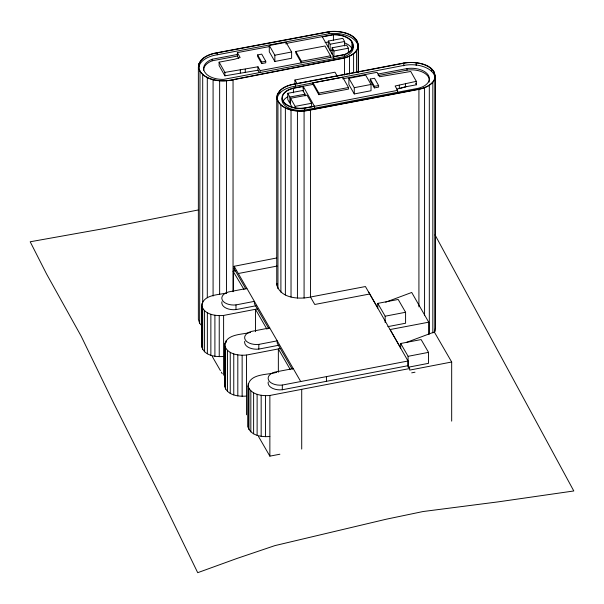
<?xml version="1.0" encoding="UTF-8"?>
<svg xmlns="http://www.w3.org/2000/svg" width="604" height="604" viewBox="0 0 604 604"><rect width="100%" height="100%" fill="white"/><g stroke="black" fill="none" stroke-linecap="round" stroke-linejoin="round"><path stroke-width="0.91" d="M358.21 72.05L358.21 47.595C359.154 33.341 339.826 30.268 328.976 31.642L217.138 52.691C209.263 53.998 198.625 57.946 198.369 67.369L198.369 319.403L199.645 323.268L202.091 326.092M223.608 356.451C215.764 357.153 204.545 355.771 201.812 347.043L201.812 306.032C202.627 294.405 218.746 295.077 226.772 292.917M201.812 347.043L202 303.502M246.507 396.073C238.663 396.775 227.451 395.394 224.718 386.666L224.718 345.654C225.654 333.687 242.385 334.722 250.584 332.366M224.718 386.666L224.899 343.125M269.867 436.488C262.023 437.19 250.811 435.809 248.078 427.081L248.078 386.069C249.429 373.113 267.942 375.235 276.677 372.26M248.078 427.081L248.259 383.54M434.065 332.706L434.888 331.339L434.888 78.988C437.054 63.488 414.669 61.042 403.759 63.02L295.394 83.813C287.647 85.005 277.153 88.713 276.738 97.939L276.738 284.914C280.747 298.436 298.844 299.546 310.486 297.017L365.435 286.538L408.025 361.003L408.025 365.699L409.655 368.538L409.655 370.109L451.679 362.007L451.679 421.124M434.888 331.339L435.341 327.723L435.341 75.372M276.738 284.914L276.994 283.389M198.369 67.369C202.604 81.178 221.056 82.348 233.046 79.841L344.469 58.075C350.056 56.414 356.118 53.462 358.21 47.595M276.738 97.939C280.747 111.461 298.844 112.57 310.486 110.041L418.919 89.369C425.186 87.965 432.102 85.247 434.888 78.988M269.641 46.538L237.357 52.608L240.143 57.546L234.556 59.252L219.116 62.159L224.892 72.389L257.991 66.787L260.15 70.615L344.68 54.707L347.859 53.19A19.034 10.993 0 0 0 352.298 42.121A19.034 10.993 0 0 0 337.417 34.7L333.302 34.556L286.251 43.413M385.699 302.181L411.717 292.464L428.719 322.189L428.719 334.382M406.575 342.362L434.321 331.989L451.679 362.007M397.598 92.253L397.598 90.374L395.129 86.002L416.315 81.329L416.315 84.771M415.688 83.216L416.556 84.756L405.443 86.817L399.327 88.652L399.327 85.209M405.926 86.757L396.737 89.12M197.999 210.018L104.62 228.478L30.2 241.774L46.568 273.997L81.193 336.224L113.597 403.034L163.91 503.245L197.719 572.683L236.798 558.511L274.896 545.616L386.22 519.221L422.996 511.543L498.172 501.864L573.8 490.969L435.016 234.858M200.015 71.166A24.515 14.156 0 0 1 217.259 52.903L329.097 31.853A23.933 13.817 0 0 1 356.881 40.921A23.933 13.817 0 0 1 344.34 57.863L232.925 79.63A24.515 14.156 0 0 1 200.015 71.166L199.645 323.268M356.881 40.921L357.243 42.733M294.948 84.719L294.948 80.007L334.978 72.186L337.243 76.119M244.061 289.588L233.046 271.196L234.118 270.985L234.118 266.288L276.511 258.014M269.293 45.526L286.047 42.318L291.619 51.989L291.619 58.248L274.858 61.465L269.293 51.793L269.293 45.526L274.858 55.206L274.858 61.465M274.858 55.206L291.619 51.989M295.515 84.024L403.88 63.231A23.662 13.658 0 0 1 433.793 71.884A23.662 13.658 0 0 1 418.799 89.158L310.373 109.83A23.662 13.666 0 0 1 285.624 107.844A23.662 13.666 0 0 1 277.749 94.164L280.15 90.638A23.662 13.666 0 0 1 295.515 84.024L295.515 86.213A23.662 13.666 0 0 0 277.1 99.366M295.515 86.213L403.88 65.421A23.662 13.658 0 0 1 434.956 77.576M348.886 78.316L365.639 75.1L371.03 84.469L371.03 90.728L354.276 93.945L348.886 84.575L348.886 78.316L354.276 87.686L354.276 93.945M354.276 87.686L371.03 84.469M397.598 90.374L304.665 108.214L300.135 108.509A18.377 10.615 0 0 1 282.891 101.185A18.377 10.615 0 0 1 289.346 89.4L293.302 88.093L313.031 84.386L318.837 94.677L348.493 89.098L348.493 87.527L342.687 77.236L313.031 82.816L313.031 84.386M282.287 97.848A18.377 10.615 0 0 0 300.135 110.381L304.665 110.087L418.179 88.297A18.022 10.404 0 0 0 428.455 75.447A18.022 10.404 0 0 0 407.043 68.569L378.096 74.013M234.118 270.985L235.938 270.637M238.293 273.514L277.047 266.077M246.9 288.41L228.508 291.959A11.921 6.886 0 0 0 221.857 298.708L222.431 300.324A11.921 6.886 0 0 0 235.99 304.907L254.39 301.358L254.39 303.706L268.795 328.644M221.962 301.758A11.921 6.886 0 0 0 221.857 303.404L222.431 305.02A11.921 6.886 0 0 0 235.99 309.603L256.088 305.73M201.812 306.032C204.545 314.76 215.764 316.134 223.608 315.431L257.259 308.954M377.764 308.085L377.764 303.389L398.187 299.456L405.586 312.268L405.586 323.223L387.828 326.651M269.731 327.904L251.332 331.445A11.921 6.886 0 0 0 244.68 338.202L245.254 339.81A11.921 6.886 0 0 0 258.814 344.393L277.213 340.852L277.213 343.2L292.291 369.286M377.764 303.389L385.163 316.202L405.586 312.268M244.786 341.252A11.921 6.886 0 0 0 244.68 342.898L245.254 344.507A11.921 6.886 0 0 0 258.814 349.089L278.92 345.216M224.718 345.654C227.451 354.382 238.663 355.764 246.507 355.054L280.158 348.576M400.701 348.191L400.701 343.495L421.124 339.561L428.53 352.366L428.53 363.329L408.991 367.089M293.234 368.568L274.835 372.109A11.921 6.886 0 0 0 268.184 378.867L268.757 380.475A11.921 6.886 0 0 0 282.317 385.058L408.025 361.003M400.701 343.495L408.1 356.307L428.53 352.366M268.289 381.917A11.921 6.886 0 0 0 268.184 383.563L268.757 385.171A11.921 6.886 0 0 0 282.317 389.754L408.025 365.699M248.078 386.069C250.811 394.797 262.023 396.179 269.867 395.469L409.655 368.538M258.482 436.443L269.867 456.148L279.878 454.223M369.701 294.005L314.76 304.476L310.486 297.017L310.486 110.041M428.719 322.189L390.124 329.542L400.399 347.504M411.694 372.842L415.008 372.207M198.716 68.456A24.515 14.156 0 0 1 217.259 54.783L329.097 33.733A23.933 13.817 0 0 1 357.832 49.43M322.34 36.852L333.423 34.76A18.671 10.781 0 0 1 351.936 42.197L351.936 48.456A18.671 10.781 0 0 0 344.839 42.944M353.144 46.334A19.034 10.993 0 0 1 344.68 56.587L223.571 79.381A19.034 10.993 0 0 1 206.274 73.975L204.575 71.808A19.034 10.993 0 0 1 212.193 59.23L237.357 54.488M203.646 70.253A19.034 10.993 0 0 1 212.193 60.793L237.357 56.059L238.55 58.173M328.349 47.323L328.349 41.057L342.823 38.339L344.605 41.495L344.605 45.964M257.636 54.896L261.721 54.126L265.745 61.261L265.745 62.824L261.668 63.594L257.636 56.459L257.636 54.896L261.668 62.031L261.668 63.594M325.111 42.59L328.803 41.895M328.349 41.057L330.131 44.22L344.605 41.495M295.839 51.483L301.373 61.291L301.373 62.854L295.839 53.046L295.839 51.483L325.005 45.995L330.539 55.802L330.539 57.365M332.147 54.043L332.147 47.784L346.62 45.058L348.402 48.214L348.402 52.691M261.668 62.031L265.745 61.261M332.842 49.966L330.131 50.479L330.131 44.22M332.147 47.784L333.929 50.94L348.402 48.214M301.373 61.291L330.539 55.802M219.116 62.159L219.116 65.602L224.892 75.832L257.991 70.23L259.282 72.525M333.483 56.58L344.559 54.496A18.671 10.781 0 0 0 351.936 42.197M342.687 78.799L377.062 72.329L379.561 76.753L410.75 71.476L416.315 81.329M314.382 106.153L304.544 108.003A17.999 10.389 0 0 1 283.253 101.117A17.999 10.389 0 0 1 293.423 88.305L303.261 86.455L303.261 91.823M378.096 75.583L407.043 70.132A18.022 10.404 0 0 1 429.036 82.136M287.768 93.318L289.867 97.033L289.867 103.299L287.768 99.577L287.768 93.318L302.936 90.457L305.043 94.179L305.043 95.968M370.267 79.049L374.51 78.248L378.625 85.534L378.625 87.097L374.382 87.897L370.267 80.611L370.267 79.049L374.382 86.327L374.382 87.897M289.867 97.033L305.043 94.179M292.396 107.776L290.569 104.537L290.569 98.278L307.036 95.175L311.611 103.269L311.611 106.848M313.031 82.816L318.837 93.114L348.493 87.527M374.382 86.327L378.625 85.534M290.569 98.278L295.137 106.372L311.611 103.269M234.118 266.288L300.716 381.517M234.118 268.637L245.987 289.18M266.96 329.21L255.454 309.301L255.454 331.672M290.32 369.625L278.353 348.923L278.353 372.23M212.215 356.398L220.415 370.592M221.328 372.17L222.242 373.748M294.948 80.007L297.191 83.903M368.75 292.17L377.357 307.217M322.226 36.64L333.929 57.206L333.929 50.94M434.155 71.816L434.155 73.696M432.834 82.416L432.834 332.88M431.415 68.554L431.415 71.378M429.316 85.413L429.316 333.997M424.567 87.784L424.567 315.65M418.919 89.369L418.919 306.877M416.179 62.597L416.179 65.421M408.1 356.307L408.1 367.262M407.043 68.569L407.043 70.132M405.443 83.375L405.443 86.817M403.759 63.02L403.759 65.844M385.163 316.202L385.163 322.596M358.444 44.19L358.444 72.404M356.564 50.872L356.564 72.503M353.597 53.824L353.597 72.631M349.482 56.27L349.482 74.141M344.68 54.707L344.68 56.587M344.469 58.075L344.469 75.002M333.604 56.791L333.604 58.671M333.423 34.76L333.423 40.128M329.097 31.853L329.097 33.733M326.432 376.556L326.432 381.252M318.837 93.114L318.837 94.677M314.495 108.237L314.495 106.357L303.14 86.244L303.14 88.124M304.665 108.214L304.665 110.087M304.084 111.091L304.084 298.066M301.713 389.338L301.713 449.074M297.432 111.091L297.432 298.066M295.137 106.372L295.137 108.161M293.423 88.305L293.423 92.782M291.03 110.041L291.03 297.017M286.047 42.318L286.047 44.107M285.375 108.01L285.375 294.986M282.317 385.058L282.317 389.754M280.898 105.164L280.898 292.14M279.803 90.54L279.803 93.356M277.946 101.721L277.946 288.697M277.372 94.118L277.372 96.934M269.867 395.469L269.867 456.148M265.503 395.688L265.503 436.707M261.17 395.295L261.17 436.315M260.15 70.615L260.15 72.495M258.814 344.393L258.814 349.089M257.991 66.787L257.991 70.23M257.123 394.314L257.123 435.325M253.612 392.796L253.612 433.815M250.834 390.841L250.834 431.852M248.954 388.553L248.954 429.565M246.507 355.054L246.507 414.797M245.247 69.181L245.247 72.623M242.144 355.273L242.144 396.292M240.332 69.483L240.332 72.925M237.81 354.88L237.81 395.899M237.357 52.608L237.357 56.059M235.99 304.907L235.99 309.603M233.763 353.899L233.763 394.91M233.393 271.128L233.393 291.641M233.046 79.841L233.046 291.709M230.252 352.381L230.252 393.393M227.474 350.426L227.474 391.437M226.462 80.883L226.462 293.416M226.138 340.694L226.138 342.559M225.594 348.138L225.594 389.15M224.892 72.389L224.892 75.832M223.608 315.431L223.608 375.175M219.637 80.853L219.637 294.329M219.237 315.65L219.237 356.67M217.259 52.903L217.259 54.783M214.903 315.258L214.903 356.269M213.084 79.758L213.084 296.051M212.193 59.23L212.193 60.793M210.864 314.276L210.864 355.288M207.353 312.759L207.353 353.77M207.293 77.674L207.293 297.734M204.575 310.796L204.575 351.815M202.702 74.76L202.702 302.34M202.687 308.508L202.687 349.527M198.958 63.443L198.958 67.203M282.989 101.442A17.999 10.389 0 0 1 287.859 96.685"/></g></svg>
